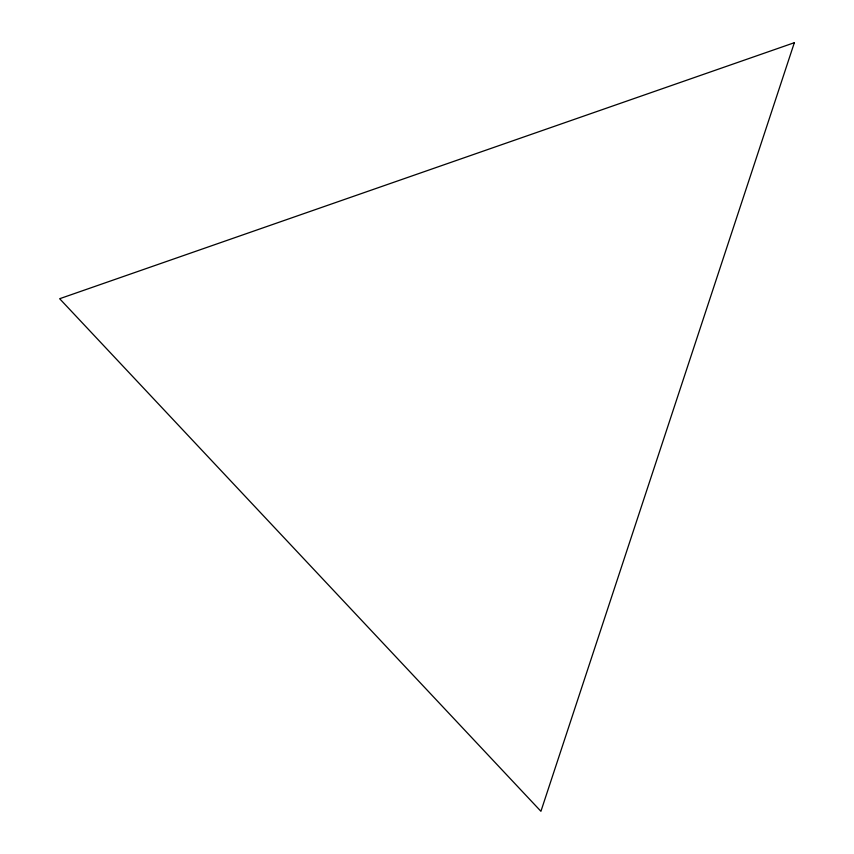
<?xml version="1.0" encoding="UTF-8"?>
<svg xmlns="http://www.w3.org/2000/svg" width="854" height="854" viewBox="0 0 854 854"><rect width="100%" height="100%" fill="white"/><g stroke="black" fill="none" stroke-linecap="round" stroke-linejoin="round"><path stroke-width="1.28" d="M794.348 42.7L540.924 811.3L59.652 298.719L794.348 42.7"/></g></svg>
